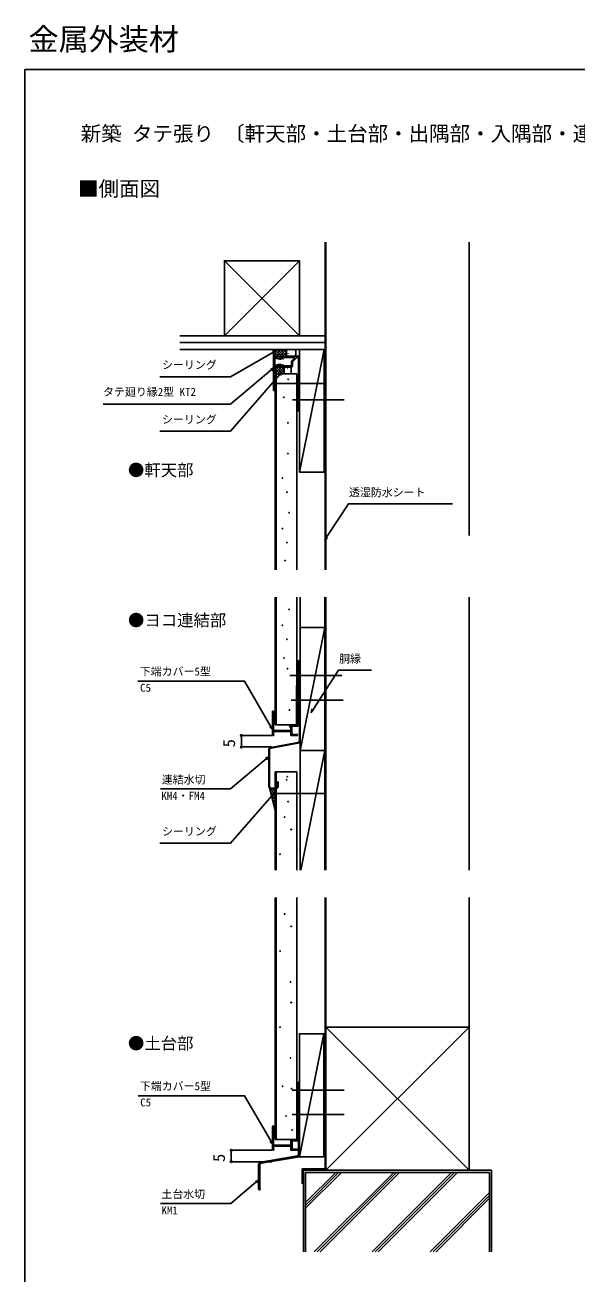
# Model space of a CAD drawing. Units: millimetres, scale not verified. Extents: x -525 to 525, y -784 to 779.
# Drawn here: x -525 to -122, y -135 to 779 of the extents above; entities that cross this region are included whole.
import ezdxf
from ezdxf.enums import TextEntityAlignment as Align

# ---------------------------------------------------------------- set-up
doc = ezdxf.new("R2010")
doc.units = ezdxf.units.MM
doc.header["$LTSCALE"] = 4
for name, color, linetype in [('0-1_USER1', 3, 'Continuous'), ('0-2_YKK_11', 7, 'Continuous'), ('0-3_YKK_12', 2, 'Continuous'), ('0-4_YKK_13', 4, 'Continuous'), ('0-5_YKK_D', 6, 'Continuous'), ('0-6_YKK_ZWAK', 7, 'Continuous'), ('0-7_YSS_K', 3, 'Continuous')]:
    doc.layers.add(name, color=color, linetype=linetype)
doc.styles.add('ＭＳ ゴシック', font='')
doc.styles.get('ＭＳ ゴシック').set_extended_font_data('MS Gothic')

msp = doc.modelspace()

# ---------------------------------------------------------------- linework, layer by layer
at = {"layer": '0-2_YKK_11'}
for p, q in [((-330.085, 528.6), (-338.385, 528.6)), ((-323.585, 254.944), (-323.585, 312.687)), ((-343.885, 259.076), (-343.885, 276.076)), ((-346.585, 248.011), (-346.585, 221.687)), ((-346.085, 221.687), (-346.085, 248.011)), ((-325.322, 253.467), (-344.935, 249.98)), ((-344.847, 249.488), (-325.235, 252.975)), ((-341.585, 220.187), (-344.585, 220.187)), ((-344.585, 219.687), (-341.585, 219.687)), ((-323.985, -49.907), (-323.985, -9.783)), ((-343.788, -44.739), (-343.788, -27.739)), ((-325.616, -49.375), (-352.322, -53.948)), ((-352.187, -54.736), (-323.985, -49.907)), ((-353.985, -55.919), (-353.985, -73.582))]:
    msp.add_line(p, q, dxfattribs=at)
for points in [[(-343, 511.433), (-343, 536.433), (-342.2, 536.433), (-342.2, 535.721), (-338.666, 534.94), (-338.306, 535.178), (-337.707, 535.575), (-336.036, 535.206), (-335.801, 534.91), (-336.166, 534.615), (-337.131, 534.828), (-337.445, 534.702)], [(-338.492, 534.282), (-342.2, 535.101), (-342.2, 529.765), (-338.492, 530.585)], [(-329.592, 533.124), (-327.663, 535.054), (-327.93, 535.7), (-338.585, 535.7), (-338.585, 534.926), (-342.085, 535.7), (-342.085, 536.5), (-323.985, 536.5)], [(-339.205, 529.027), (-339.515, 529.149), (-342.085, 528.581), (-342.085, 529.4), (-338.585, 530.174), (-338.585, 529.4), (-329.885, 529.4), (-329.885, 532.417)], [(-326.578, 535.007), (-329.085, 532.5), (-329.085, 529.6)], [(-325.085, 497.3), (-324.785, 497.6), (-324.785, 503.98), (-324.635, 504.24), (-324.635, 504.76), (-324.785, 505.02), (-324.785, 523.142), (-324.665, 523.325), (-324.665, 523.875), (-324.785, 524.058), (-324.785, 535.773), (-325.085, 535.946), (-325.512, 535.7), (-326.023, 535.7), (-326.314, 535.473)], [(-323.985, 536.5), (-323.985, 496.5), (-325.085, 496.5)], [(-337.445, 530.165), (-337.131, 530.039), (-336.166, 530.252), (-335.801, 529.957), (-336.036, 529.661), (-337.707, 529.292), (-338.306, 529.689), (-338.666, 529.927), (-342.2, 529.146), (-342.2, 520.433), (-341.5, 520.433), (-341.5, 519.433), (-342.2, 519.433), (-342.2, 512.433), (-341.5, 512.433), (-341.5, 511.433), (-343, 511.433)], [(-325.585, 312.687), (-325.585, 308.687), (-325.085, 308.687), (-325.085, 312.687), (-324.585, 313.187), (-324.085, 312.687), (-324.085, 254.944)], [(-343.01, 275.745), (-343.085, 275.547), (-343.085, 262.376), (-330.385, 262.376), (-330.385, 266.376), (-326.185, 266.376), (-326.185, 284.118), (-326.065, 284.301), (-326.065, 284.851), (-326.185, 285.034), (-326.185, 295.376), (-325.085, 295.376), (-325.085, 302.118), (-324.965, 302.301), (-324.965, 302.851), (-325.085, 303.034), (-325.085, 307.41), (-325.151, 307.599)], [(-324.085, 307.976), (-324.085, 294.576), (-325.385, 294.576)], [(-325.385, 294.576), (-325.385, 265.576), (-329.585, 265.576), (-329.585, 259.376), (-326.414, 259.376), (-326.215, 259.451)], [(-325.885, 258.576), (-330.385, 258.576), (-330.385, 261.576), (-343.085, 261.576), (-343.085, 259.605), (-343.01, 259.407)], [(-339.585, 221.687), (-339.585, 224.687), (-340.085, 224.687), (-340.085, 221.687)], [(-342.913, -28.07), (-342.988, -28.269), (-342.988, -41.439), (-330.288, -41.439), (-330.288, -37.439), (-326.088, -37.439), (-326.088, -19.698), (-325.968, -19.514), (-325.968, -18.964), (-326.088, -18.781), (-326.088, -8.439), (-324.988, -8.439), (-324.988, -1.698), (-324.868, -1.514), (-324.868, -0.964), (-324.988, -0.781), (-324.988, 3.595), (-325.055, 3.783)], [(-323.988, 4.161), (-323.988, -9.239), (-325.288, -9.239)], [(-325.288, -9.239), (-325.288, -38.239), (-329.488, -38.239), (-329.488, -44.439), (-326.317, -44.439), (-326.119, -44.364)], [(-325.085, -9.783), (-325.085, -10.932), (-324.935, -11.192), (-324.785, -11.452), (-324.785, -18.832), (-324.665, -19.072), (-324.665, -19.392), (-324.785, -19.632), (-324.785, -38.832), (-324.665, -39.072), (-324.665, -39.392), (-324.785, -39.632), (-324.785, -48.389)], [(-325.788, -45.239), (-330.288, -45.239), (-330.288, -42.239), (-342.988, -42.239), (-342.988, -44.21), (-342.913, -44.409)], [(-353.027, -73.01), (-353.185, -72.746), (-353.185, -55.919)]]:
    msp.add_lwpolyline(points, dxfattribs=at)
for centre, radius, start, end in [((-338.276, 535.258), 1, 257.53728, 326.20735), ((-338.276, 529.609), 1, 33.79265, 102.46272), ((-328.885, 532.417), 1, 135, 180), ((-327.285, 535.714), 1, 315, 346.0135), ((-338.385, 529.6), 1, 214.92958, 270), ((-330.085, 529.6), 1, 270, 0), ((-325.085, 496.9), 0.4, 89.99822, 270.00041), ((-324.585, 312.687), 1, 90, 180), ((-324.585, 312.687), 1, 0, 90), ((-324.685, 307.976), 0.6, 0, 218.94244), ((-343.385, 276.076), 0.5, 318.59038, 180), ((-343.385, 259.076), 0.5, 180, 41.40962), ((-325.885, 259.076), 0.5, 270, 131.40962), ((-344.585, 248.011), 2, 100.0806, 180), ((-344.585, 248.011), 1.5, 100.0806, 180), ((-325.585, 254.944), 1.5, 280.0806, 0), ((-325.585, 254.944), 2, 280.0806, 0), ((-344.585, 221.687), 2, 180, 270), ((-344.585, 221.687), 1.5, 180, 270), ((-341.585, 221.687), 2, 270, 0), ((-341.585, 221.687), 1.5, 270, 0), ((-324.588, 4.161), 0.6, 0, 218.94244), ((-324.535, -9.783), 0.55, 0, 180), ((-343.288, -27.739), 0.5, 318.59038, 180), ((-343.288, -44.739), 0.5, 180, 41.40962), ((-325.788, -44.739), 0.5, 270, 131.40962), ((-351.985, -55.919), 2, 99.71727, 180.00011), ((-351.985, -55.919), 1.2, 99.71769, 180.00049), ((-325.785, -48.389), 1, 279.71549, 359.99949), ((-353.335, -73.582), 0.65, 179.99983, 61.7213)]:
    msp.add_arc(centre, radius, start, end, dxfattribs=at)
at = {"layer": '0-3_YKK_12'}
for p, q in [((-343.738, 516.499), (-305.738, 516.51)), ((-329.238, 504.499), (-291.238, 504.51)), ((-331.042, 302.574), (-293.042, 302.586)), ((-330.042, 284.574), (-292.042, 284.586)), ((-343.738, 216.053), (-305.738, 216.064)), ((-329.452, -1.24), (-291.452, -1.229)), ((-329.41, -19.09), (-291.41, -19.078))]:
    msp.add_line(p, q, dxfattribs=at)
at = {"layer": '0-4_YKK_13'}
for p, q in [((-341.088, 380.093), (-341.088, 523.6)), ((-326.088, 380.093), (-326.088, 523.6)), ((-341.888, 266.414), (-341.888, 360.093)), ((-341.088, 266.414), (-341.088, 360.093)), ((-326.088, 266.414), (-326.088, 360.093)), ((-326.088, 266.414), (-341.888, 266.414)), ((-341.888, 160.093), (-341.888, 232.014)), ((-341.888, 232.014), (-326.088, 232.014)), ((-341.088, 160.093), (-341.088, 232.014)), ((-326.088, 160.093), (-326.088, 232.014)), ((-341.888, -37.439), (-341.888, 140.093)), ((-341.088, -37.439), (-341.088, 140.093)), ((-326.088, -37.439), (-326.088, 140.093)), ((-341.888, -37.439), (-326.088, -37.439))]:
    msp.add_line(p, q, dxfattribs=at)
msp.add_lwpolyline([(-341.888, 380.093), (-341.888, 523.6), (-326.088, 523.6)], dxfattribs=at)
for centre in [(-332.292, 519.601), (-335.52, 506.479), (-332.539, 487.733), (-332.539, 465.191), (-336.557, 447.23), (-333.248, 436.949), (-331.711, 421.824), (-336.557, 410.266), (-333.248, 399.986), (-334.553, 386.738), (-331.711, 351.023), (-336.557, 339.466), (-333.248, 329.185), (-335.349, 315.387), (-332.838, 307.59), (-326.088, 298.332), (-331.392, 277.315), (-331.123, 265.075), (-333.054, 228.479), (-333.529, 226.212), (-332.364, 210.214), (-334.923, 198.905), (-330.163, 189.778), (-338.275, 171.72), (-334.923, 127.904), (-330.163, 118.777), (-338.275, 100.719), (-330.597, 78.154), (-330.163, 63.047), (-338.275, 44.989), (-330.597, 22.425), (-336.413, 1.721), (-329.899, -0.14), (-333.854, -20.145), (-329.434, -30.381)]:
    msp.add_circle(centre, 0.2, dxfattribs=at)
at = {"layer": '0-5_YKK_D'}
for p, q in [((-344.385, 258.576), (-367.585, 258.576)), ((-366.585, 258.576), (-366.585, 250.237)), ((-344.49, 250.237), (-367.585, 250.237)), ((-344.288, -45.239), (-374.985, -45.239)), ((-373.985, -45.239), (-373.985, -53.578)), ((-344.393, -53.578), (-374.985, -53.578))]:
    msp.add_line(p, q, dxfattribs=at)
for points in [[(-341.37, 540.629), (-343.578, 539.354), (-374.503, 521.5), (-426.221, 521.5)], [(-343.92, 539.946), (-341.37, 540.629), (-343.237, 538.762)], [(-343, 527.934), (-344.953, 526.295), (-374.503, 501.5), (-467.811, 501.5)], [(-336.919, 524.735), (-338.592, 522.81), (-374.503, 481.5), (-426.221, 481.5)], [(-345.393, 526.818), (-343, 527.934), (-344.514, 525.771)], [(-339.108, 523.258), (-336.919, 524.735), (-338.077, 522.362)], [(-305.585, 401.767), (-304.196, 403.906), (-288.291, 428.398), (-212.073, 428.398)], [(-303.623, 403.534), (-305.585, 401.767), (-304.769, 404.278)], [(-315.555, 275.58), (-314.166, 277.719), (-295.432, 306.566), (-271.462, 306.566)], [(-343.885, 263.227), (-345.16, 265.435), (-364.29, 298.571), (-442.316, 298.571)], [(-313.593, 277.347), (-315.555, 275.58), (-314.739, 278.091)], [(-344.568, 265.777), (-343.885, 263.227), (-345.751, 265.094)], [(-346.585, 243.113), (-348.538, 241.474), (-374.503, 219.687), (-425.907, 219.687)], [(-348.977, 241.997), (-346.585, 243.113), (-348.099, 240.95)], [(-342.594, 216.393), (-344.267, 214.468), (-374.503, 179.687), (-426.221, 179.687)], [(-344.783, 214.917), (-342.594, 216.393), (-343.752, 214.02)], [(-343.788, -40.589), (-345.063, -38.38), (-364.194, -5.245), (-442.219, -5.245)], [(-344.472, -38.039), (-343.788, -40.589), (-345.655, -38.722)], [(-353.985, -66.993), (-355.938, -68.632), (-374.406, -84.129), (-425.811, -84.129)], [(-356.377, -68.109), (-353.985, -66.993), (-355.499, -69.156)]]:
    msp.add_lwpolyline(points, dxfattribs=at)
for centre in [(-366.585, 258.576), (-366.585, 250.237), (-373.985, -45.239), (-373.985, -53.578)]:
    msp.add_circle(centre, 0.637, dxfattribs=at)
at = {"layer": '0-6_YKK_ZWAK'}
for q in [(-525, -783.5), (525, 746.5)]:
    msp.add_line((-525, 746.5), q, dxfattribs=at)
at = {"layer": '0-7_YSS_K'}
for p, q in [((-305.185, 380.093), (-305.185, 620.093)), ((-304.785, 380.093), (-304.785, 620.093)), ((-199.785, 405.172), (-199.785, 620.093)), ((-324.068, 606.5), (-379.068, 551.5)), ((-379.068, 606.5), (-324.068, 551.5)), ((-304.785, 551.5), (-411.616, 551.5)), ((-304.785, 546.5), (-411.616, 546.5)), ((-304.785, 541.5), (-411.616, 541.5)), ((-341.72, 541.5), (-343.006, 540.214)), ((-343.006, 540.265), (-339.236, 536.495)), ((-339.72, 541.5), (-342.993, 538.227)), ((-337.72, 541.5), (-342.981, 536.24)), ((-342.241, 541.5), (-337.238, 536.497)), ((-335.72, 541.5), (-340.727, 536.494)), ((-340.241, 541.5), (-335.239, 536.498)), ((-333.72, 541.5), (-338.725, 536.495)), ((-338.241, 541.5), (-333.241, 536.5)), ((-333.674, 539.547), (-336.723, 536.497)), ((-336.241, 541.5), (-333.679, 538.938)), ((-334.241, 541.5), (-333.596, 540.855)), ((-333.691, 540.5), (-333.691, 537.5)), ((-333.123, 539.575), (-333.109, 539.59)), ((-327.836, 541.5), (-332.691, 541.5)), ((-328.128, 541.403), (-328.04, 541.451)), ((-326.836, 537.5), (-326.836, 540.5)), ((-305.985, 541.529), (-323.985, 451.529)), ((-342.993, 538.252), (-341.234, 536.493)), ((-333.7, 537.52), (-334.722, 536.499)), ((-333.464, 538.488), (-333.376, 538.536)), ((-332.691, 536.5), (-327.836, 536.5)), ((-332.352, 538.638), (-332.259, 538.815)), ((-329.414, 537.02), (-329.326, 537.068)), ((-339.065, 528.836), (-341.888, 526.012)), ((-341.077, 528.823), (-341.888, 528.012)), ((-337.3, 528.6), (-341.888, 524.012)), ((-341.888, 527.195), (-338.295, 523.602)), ((-341.888, 525.195), (-340.294, 523.601)), ((-341.44, 528.747), (-336.296, 523.603)), ((-335.3, 528.6), (-340.3, 523.601)), ((-339.785, 529.092), (-335.212, 524.519)), ((-335.212, 526.689), (-338.299, 523.602)), ((-337.293, 528.6), (-335.212, 526.519)), ((-335.234, 524.667), (-336.298, 523.603)), ((-335.293, 528.6), (-334.976, 528.283)), ((-335.212, 527.6), (-335.212, 524.6)), ((-334.297, 523.604), (-335.171, 524.478)), ((-331.085, 528.6), (-334.212, 528.6)), ((-334.212, 523.6), (-331.085, 523.6)), ((-332.798, 527.427), (-332.711, 527.475)), ((-330.218, 525.206), (-330.205, 525.221)), ((-330.085, 524.6), (-330.085, 527.6)), ((-305.185, 160.093), (-305.185, 360.093)), ((-304.785, 160.093), (-304.785, 360.093)), ((-199.785, 160.093), (-199.785, 360.093)), ((-305.585, 337.775), (-323.585, 247.775)), ((-305.585, 337.775), (-323.585, 337.775)), ((-305.585, 247.775), (-323.121, 160.093)), ((-345.541, 220.034), (-345.862, 219.713)), ((-345.845, 219.644), (-341.888, 215.687)), ((-343.869, 219.707), (-345.469, 218.106)), ((-341.888, 219.687), (-345.076, 216.499)), ((-343.909, 219.707), (-341.888, 217.687)), ((-345.198, 216.997), (-341.888, 213.687)), ((-341.888, 217.687), (-344.683, 214.892)), ((-344.551, 214.349), (-341.888, 211.687)), ((-341.888, 215.687), (-344.29, 213.285)), ((-343.904, 211.702), (-341.888, 209.687)), ((-341.888, 213.687), (-343.898, 211.678)), ((-341.888, 211.687), (-343.505, 210.071)), ((-343.256, 209.055), (-341.888, 207.687)), ((-341.888, 209.687), (-343.112, 208.463)), ((-341.888, 207.687), (-342.719, 206.856)), ((-342.609, 206.408), (-341.888, 205.687)), ((-341.888, 205.687), (-342.326, 205.249)), ((-341.962, 203.76), (-341.888, 203.687)), ((-341.888, 203.687), (-341.933, 203.642)), ((-305.185, -58.907), (-305.185, 140.093)), ((-304.785, 44.86), (-304.785, 140.093)), ((-199.785, 45.093), (-199.785, 140.093)), ((-306.124, 40.093), (-324.124, -49.907)), ((-199.785, 45.093), (-304.785, -59.907)), ((-304.785, 45.093), (-199.785, -59.907)), ((-322.125, -58.907), (-305.185, -58.907)), ((-322.125, -58.907), (-322.125, -69.907)), ((-321.125, -59.907), (-321.125, -119.528)), ((-183.445, -59.907), (-321.125, -59.907)), ((-319.625, -119.528), (-319.625, -61.407)), ((-184.945, -61.407), (-319.625, -61.407)), ((-319.625, -87.749), (-293.283, -61.407)), ((-319.625, -83.507), (-297.525, -61.407)), ((-319.409, -85.412), (-295.404, -61.407)), ((-255.099, -61.407), (-313.22, -119.528)), ((-311.099, -119.528), (-252.978, -61.407)), ((-250.856, -61.407), (-308.978, -119.528)), ((-304.785, -59.907), (-199.785, -59.907)), ((-270.794, -119.528), (-212.672, -61.407)), ((-268.672, -119.528), (-210.551, -61.407)), ((-266.551, -119.528), (-208.43, -61.407)), ((-184.945, -119.528), (-184.945, -61.407)), ((-183.445, -119.528), (-183.445, -59.907)), ((-228.367, -119.528), (-184.945, -76.106)), ((-226.246, -119.528), (-184.945, -78.227)), ((-224.125, -119.528), (-184.945, -80.348))]:
    msp.add_line(p, q, dxfattribs=at)
for points in [[(-379.068, 551.5), (-324.068, 551.5), (-324.068, 606.5), (-379.068, 606.5)], [(-342.981, 536.24), (-341.85, 536.493), (-333.035, 536.5), (-333.398, 536.793), (-333.691, 537.5), (-333.663, 540.735), (-333.398, 541.207), (-332.691, 541.5), (-343.014, 541.5)], [(-323.985, 451.529), (-305.985, 451.529), (-305.985, 541.529), (-323.985, 541.529)], [(-334.297, 523.604), (-335.014, 524.003), (-335.212, 524.6), (-335.212, 527.6), (-334.919, 528.307), (-334.235, 528.6), (-338.847, 528.6), (-339.342, 529.135), (-339.576, 529.135), (-341.888, 528.654), (-341.888, 523.6)], [(-341.888, 219.687), (-344.932, 219.717), (-345.999, 220.273), (-341.888, 203.46)], [(-324.124, -49.907), (-306.124, -49.907), (-306.124, 40.093), (-324.124, 40.093)], [(-304.785, -59.907), (-199.785, -59.907), (-199.785, 45.093), (-304.785, 45.093)]]:
    msp.add_lwpolyline(points, close=True, dxfattribs=at)
for points in [[(-323.585, 360.093), (-323.585, 247.775), (-305.585, 247.775), (-305.585, 360.093)], [(-305.585, 160.093), (-305.585, 247.775), (-323.585, 247.775), (-323.585, 160.093)]]:
    msp.add_lwpolyline(points, dxfattribs=at)
for centre, start, end in [((-332.691, 540.5), 90, 180), ((-327.836, 540.5), 360, 90), ((-332.691, 537.5), 180, 270), ((-327.836, 537.5), 270, 0), ((-334.212, 527.6), 90, 180), ((-334.212, 524.6), 180, 270), ((-331.085, 527.6), 0, 90), ((-331.085, 524.6), 270, 0)]:
    msp.add_arc(centre, 1, start, end, dxfattribs=at)

# ---------------------------------------------------------------- texts
at = {"layer": '0-1_USER1', "style": 'ＭＳ ゴシック'}
for s, height, p in [('金属外装材', 16.13, (-522.375, 755.875)), ('新築 タテ張り 〔軒天部・土台部・出隅部・入隅部・連結部〕', 11, (-484.193, 690.801)), ('■側面図', 11, (-486.153, 650.46)), ('●軒天部', 8.798, (-449.636, 446.068)), ('●ヨコ連結部', 8.798, (-449.636, 336.068)), ('●土台部', 8.798, (-449.636, 26.068))]:
    msp.add_text(s, height=height, dxfattribs=at).set_placement(p, align=Align.BOTTOM_LEFT)
at = {"layer": '0-5_YKK_D', "style": 'ＭＳ ゴシック'}
for s, p in [('シーリング', (-424.643, 525.473)), ('タテ廻り縁2型 KT2', (-467.825, 505.687)), ('シーリング', (-424.643, 485.473)), ('透湿防水シート', (-287.806, 432.067)), ('胴縁', (-295.083, 310.19)), ('下端カバー5型', (-440.968, 300.824)), ('C5', (-440.74, 288.965)), ('連結水切', (-424.862, 221.619)), ('KM4・FM4', (-425.181, 209.765)), ('シーリング', (-424.643, 183.66)), ('下端カバー5型', (-440.871, -2.991)), ('C5', (-440.644, -14.85)), ('土台水切', (-425.175, -82.105)), ('KM1', (-425.084, -93.969))]:
    msp.add_text(s, height=5.865, dxfattribs=at).set_placement(p, align=Align.BOTTOM_LEFT)
for p in [(-368.585, 250.043), (-375.985, -53.773)]:
    msp.add_text('5', height=8.798, rotation=90, dxfattribs=at).set_placement(p, align=Align.BOTTOM_LEFT)

doc.saveas('drawing.dxf')
